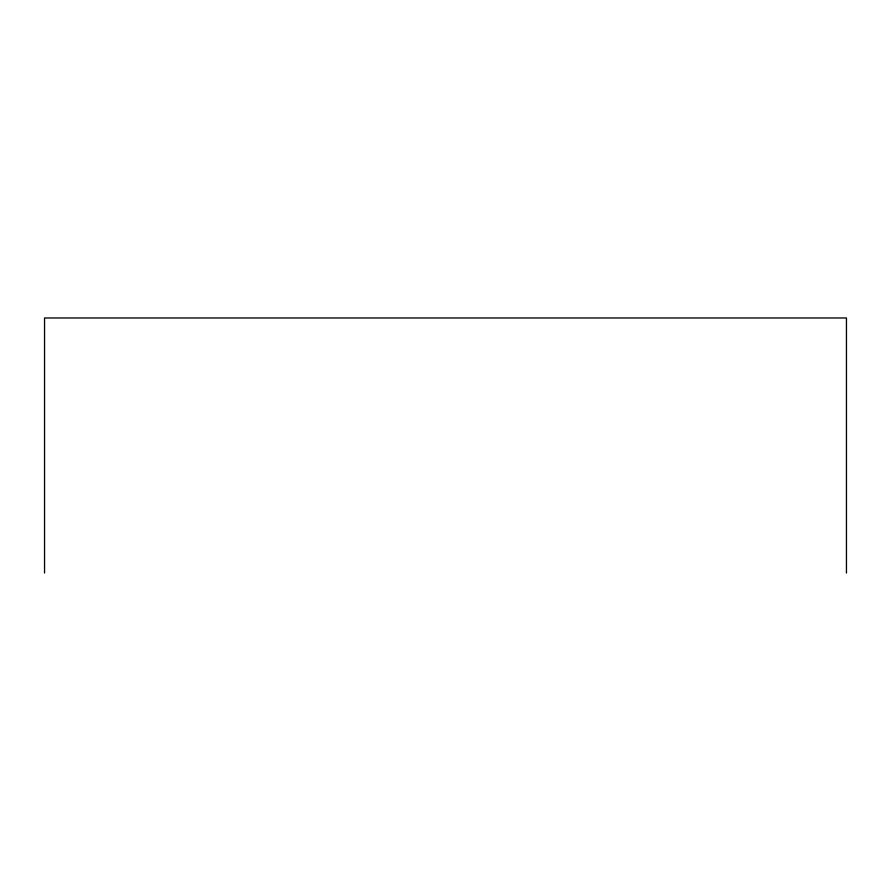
<?xml version="1.0" encoding="UTF-8"?>
<svg xmlns="http://www.w3.org/2000/svg" width="891" height="891" viewBox="0 0 891 891"><rect width="100%" height="100%" fill="white"/><g stroke="black" fill="none" stroke-linecap="round" stroke-linejoin="round"><path stroke-width="1.34" d="M846.45 573.024L846.45 317.976L44.55 317.976L44.55 573.024"/></g></svg>
